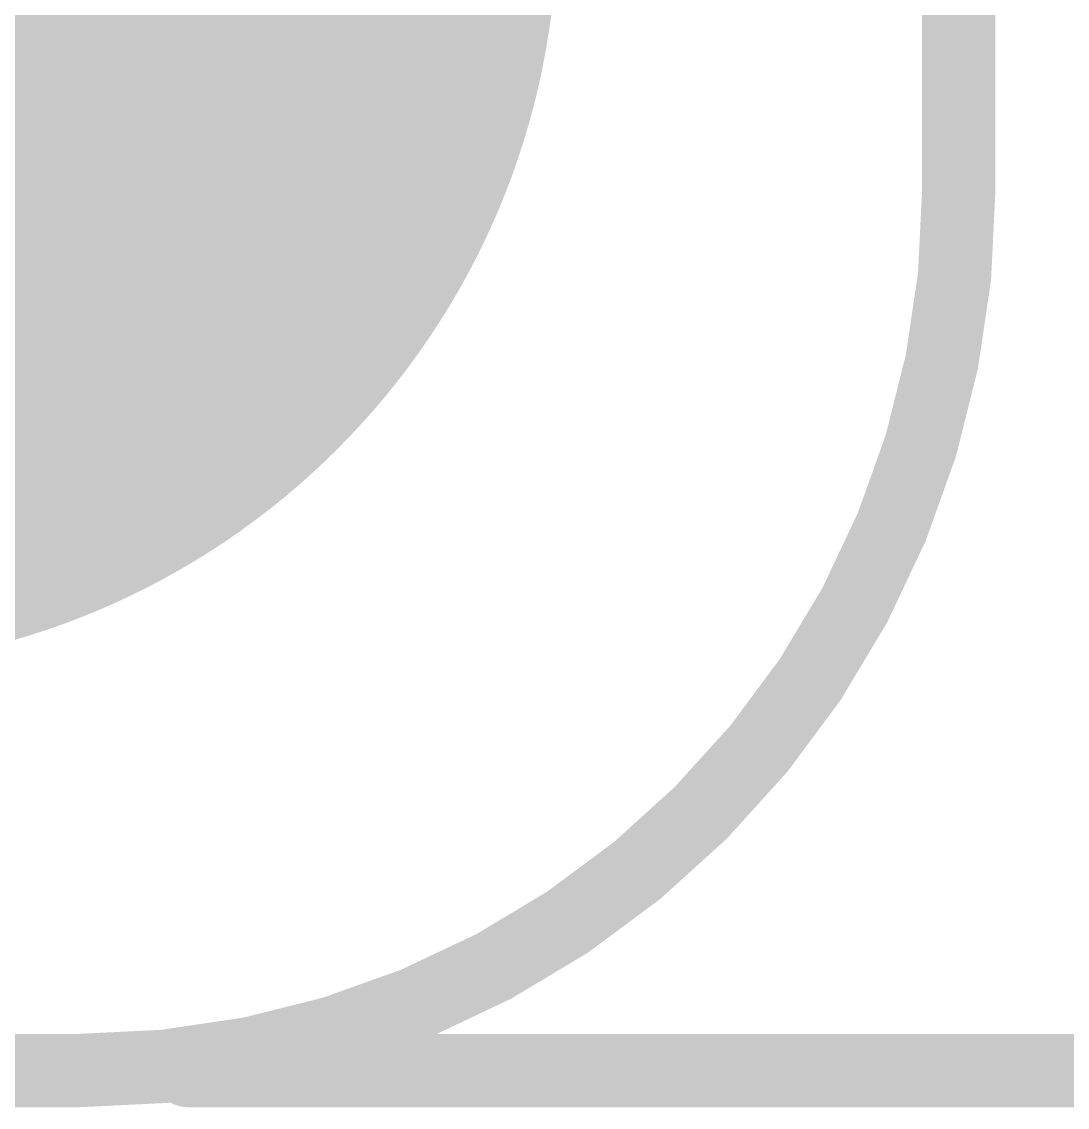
# Model space of a CAD drawing. Header units: inches. Extents: x -2 to 289, y -4 to 187.
# Drawn here: x 135.186 to 138.806, y -3.618 to 0.139 of the extents above; entities that cross this region are included whole.
import ezdxf

# ---------------------------------------------------------------- set-up
doc = ezdxf.new("R2010")
doc.units = ezdxf.units.IN
for name, color, linetype in [('Board Outline', 216, 'Continuous'), ('Bottom Layer', 5, 'Continuous'), ('Bottom Solder', 6, 'Continuous'), ('Dimension', 6, 'Continuous'), ('Layer 1', 16, 'Continuous'), ('Layer 2', 76, 'Continuous'), ('Multi-Layer', 9, 'Continuous'), ('Pad Holes', 156, 'Continuous'), ('Top Layer', 1, 'Continuous'), ('Top Solder', 216, 'Continuous')]:
    doc.layers.add(name, color=color, linetype=linetype)

msp = doc.modelspace()

# ---------------------------------------------------------------- hatches: boundary and pattern name
at = {"layer": 'Bottom Layer'}
h = msp.add_hatch(color=5, dxfattribs=at)
edge = h.paths.add_edge_path()
edge.add_arc((134.43920026, 0.49993042), 2.50000008, 0, 360)
at = {"layer": 'Bottom Solder'}
h = msp.add_hatch(color=6, dxfattribs=at)
edge = h.paths.add_edge_path()
edge.add_arc((134.43920026, 0.49993042), 2.60160008, 0, 360)
at = {"layer": 'Layer 1'}
h = msp.add_hatch(color=16, dxfattribs=at)
edge = h.paths.add_edge_path()
edge.add_arc((134.43920026, 0.49993042), 2.50000008, 0, 360)
at = {"layer": 'Layer 2'}
h = msp.add_hatch(color=76, dxfattribs=at)
edge = h.paths.add_edge_path()
edge.add_arc((134.43920026, 0.49993042), 2.50000008, 0, 360)
at = {"layer": 'Multi-Layer'}
h = msp.add_hatch(color=9, dxfattribs=at)
edge = h.paths.add_edge_path()
edge.add_arc((134.43920026, 0.49993042), 2.50000008, 0, 360)
at = {"layer": 'Pad Holes'}
h = msp.add_hatch(color=7, dxfattribs=at)
edge = h.paths.add_edge_path()
edge.add_arc((134.43920026, 0.49993042), 1.49999954, 0, 360)
at = {"layer": 'Top Layer'}
h = msp.add_hatch(color=1, dxfattribs=at)
edge = h.paths.add_edge_path()
edge.add_arc((134.43920026, 0.49993042), 2.50000008, 0, 360)
at = {"layer": 'Top Solder'}
h = msp.add_hatch(color=216, dxfattribs=at)
edge = h.paths.add_edge_path()
edge.add_arc((134.43920026, 0.49993042), 2.60160008, 0, 360)

# ---------------------------------------------------------------- linework, layer by layer
at = {"layer": 'Board Outline', "const_width": 0.254}
for points in [[(138.4300127, -0.44282614), (138.4300127, 93.46117452)], [(1.4780133, -3.49082614), (135.3820127, -3.49082614)]]:
    msp.add_lwpolyline(points, dxfattribs=at)
msp.add_lwpolyline([(138.4300127, -0.44282614, -0.4142135623730951), (135.3820127, -3.49082614)], format="xyb", dxfattribs=at)
at = {"layer": 'Board Outline', "const_width": 0.127}
for points in [[(138.3665127, -0.44282614, 1), (138.4935127, -0.44282614, 1)], [(138.3665127, -0.44282614, 1), (138.4935127, -0.44282614, 1)], [(135.3185127, -3.49082614, 1), (135.4455127, -3.49082614, 1)], [(135.3185127, -3.49082614, 1), (135.4455127, -3.49082614, 1)]]:
    msp.add_lwpolyline(points, format="xyb", close=True, dxfattribs=at)
at = {"layer": 'Dimension', "const_width": 0.254}
msp.add_lwpolyline([(135.7630127, -3.49082614), (148.844, -3.49082614)], dxfattribs=at)
at = {"layer": 'Dimension', "const_width": 0.127}
msp.add_lwpolyline([(135.6995127, -3.49082614, 1), (135.8265127, -3.49082614, 1)], format="xyb", close=True, dxfattribs=at)

doc.saveas('drawing.dxf')
